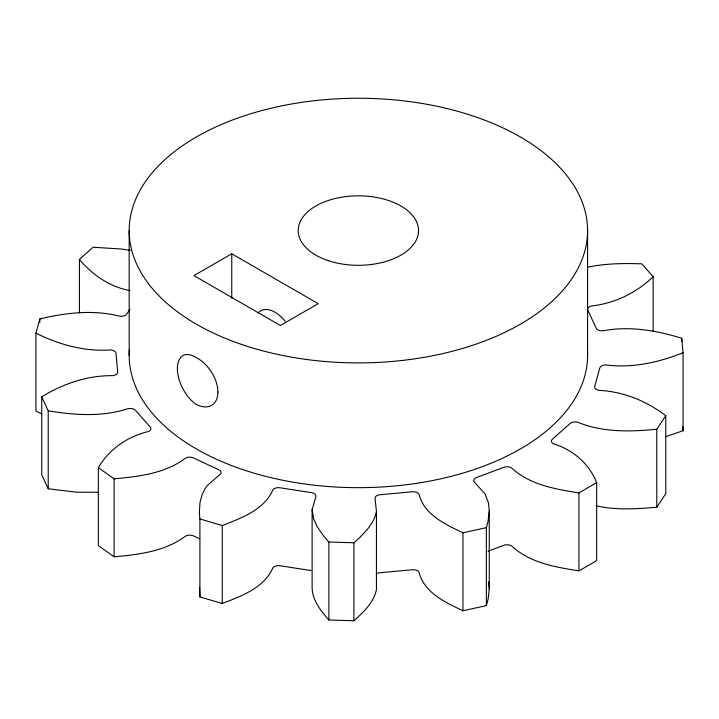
<?xml version="1.0" encoding="UTF-8"?>
<svg xmlns="http://www.w3.org/2000/svg" width="719" height="719" viewBox="0 0 719 719"><rect width="100%" height="100%" fill="white"/><g stroke="black" fill="none" stroke-linecap="round" stroke-linejoin="round"><path stroke-width="1.08" d="M199.549 587.486L199.909 596.932L222.243 603.502C241.422 595.97 263.801 588.241 272.861 567.893A5.995 3.46 0 0 1 280.554 565.835L311.003 570.544M587.405 267.27C605.236 263.415 623.625 263.217 641.788 263.837L653.167 276.734C636.378 292.858 614.709 303.427 591.485 305.961A5.995 3.46 0 0 0 587.926 310.401L596.078 327.981A5.995 3.46 0 0 0 603.016 330.803C629.458 325.806 656.384 330.372 681.738 338.298L683.05 352.759C658.703 362.457 632.414 368.299 606.117 364.964A5.995 3.46 0 0 0 599.736 368.191L594.802 386.166A5.995 3.46 0 0 0 599.152 390.372C623.454 391.576 646.561 401.022 665.776 415.708L656.798 429.225C630.41 431.849 602.944 432.523 577.914 422.314A5.995 3.46 0 0 0 569.808 423.752L552.641 439.021A5.995 3.46 0 0 0 553.648 443.884C572.971 449.743 589.265 463.773 596.671 482.674L578.939 492.91C555.32 489.127 530.002 484.974 511.748 468.078A5.995 3.46 0 0 0 503.327 467.494L476.886 477.398A5.995 3.46 0 0 0 474.387 482.081L484.957 493.827L488.48 502.86L489.262 510.966L488.066 521.374L486.359 527.62L486.359 605.605L462.955 610.791C445.483 602.279 424.336 593.085 419.06 572.315A5.995 3.46 0 0 0 411.78 569.808L380.648 572.657A5.995 3.46 0 0 0 376.199 574.068M489.262 510.966L489.262 588.942L488.066 599.349L486.359 605.605M486.359 527.62L462.955 532.815C445.483 524.304 424.336 515.11 419.06 494.339A5.995 3.46 0 0 0 411.78 491.832L380.648 494.681A5.995 3.46 0 0 0 375.066 498.366L376.441 511.577L375.704 515.029L373.296 520.655L368.308 528.24L359.886 537.47L353.91 542.782L328.88 542.027L323.901 536.383L317.196 526.694L313.61 518.848L312.118 509.627L315.884 496.577A5.995 3.46 0 0 0 311.003 492.569L280.554 487.859A5.995 3.46 0 0 0 272.861 489.918C263.801 510.265 241.422 517.995 222.243 525.526L199.909 518.956L199.334 512.638L200.035 502.213L202.282 494.196L205.068 488.632L207.423 485.433L220.05 474.387A5.995 3.46 0 0 0 218.414 469.579L193.914 458.129A5.995 3.46 0 0 0 185.439 458.201C164.921 473.542 138.821 476.544 114.114 478.845L98.332 467.602C109.171 449.276 127.47 436.469 148.141 431.607A5.995 3.46 0 0 0 150.028 426.834L135.72 410.621A5.995 3.46 0 0 0 127.919 408.698C102.098 417.146 74.578 415.178 48.218 410.81L41.729 396.825C63.02 383.721 87.376 375.426 112.577 375.651A5.995 3.46 0 0 0 117.664 371.732L116.02 353.559A5.995 3.46 0 0 0 110.25 349.964C84.375 351.699 58.949 344.608 35.95 333.176L39.869 318.885C65.896 312.738 93.227 309.467 119.516 316.171A5.995 3.46 0 0 0 126.93 313.79L129.896 309.314M596.114 505.745C615.94 510.427 636.683 508.89 656.798 507.201L665.776 493.683L665.776 415.708M79.432 312.846L79.432 259.379L93.084 247.237L121.924 249.062L130.265 250.374M312.118 509.627L312.118 587.603C312.28 600.293 320.863 610.925 328.88 620.003L353.91 620.758C363.41 612.229 373.808 602.576 376.441 589.553L376.441 511.577M231.761 253.771L193.941 275.602L280.383 325.509L318.193 303.67L231.761 253.771L231.761 298.322M488.075 551.185L503.327 545.469A5.995 3.46 0 0 1 511.748 546.054C530.002 562.95 555.32 567.102 578.939 570.886L596.671 560.649L596.671 482.674M683.05 352.759L683.05 430.735L665.327 436.775M98.332 467.602L98.332 545.577L114.114 556.821C138.821 554.52 164.921 551.518 185.439 536.176A5.995 3.46 0 0 1 193.914 536.104L199.801 538.855M98.44 492.263L76.618 492.191L48.218 488.785L41.729 474.801L41.729 396.825M130.085 290.602C109.935 286.98 92.347 274.937 79.432 259.379M41.63 413.811L35.95 411.151L35.95 333.176M488.578 581.851L489.262 588.942M682.646 426.286L683.05 430.735M681.738 338.298L681.738 341.642M656.798 429.225L656.798 507.201M653.167 276.734L653.167 331.324M587.576 230.574A229.199 132.332 0 0 1 243.777 345.174A229.199 132.332 0 0 1 243.777 115.975A229.199 132.332 0 0 1 587.576 230.574L587.576 355.33M578.939 492.91L578.939 570.886M462.955 532.815L462.955 610.791M353.91 542.782L353.91 620.758M328.88 542.027L328.88 620.003M222.243 525.526L222.243 603.502M199.909 518.956L199.909 596.932M129.177 230.574L129.177 355.33M114.114 478.845L114.114 556.821M48.218 410.81L48.218 488.785M39.869 318.885L39.869 322.22M587.459 351.007A229.199 132.332 0 0 1 357.442 487.662A229.199 132.332 0 0 1 129.366 349.928M258.13 312.927A28.652 16.537 60 0 1 285.11 321.231M328.295 260.655A60.162 34.737 0 0 0 418.539 230.574A60.162 34.737 0 0 0 328.295 200.484A60.162 34.737 0 0 0 328.295 260.655M217.902 391.999A28.67 17.598 56.6 0 0 196.305 357.649A28.67 15.441 63.1 0 0 177.368 368.595A28.67 15.441 63.1 0 0 196.305 404.473A28.67 17.598 56.6 0 0 217.902 391.999"/></g></svg>
